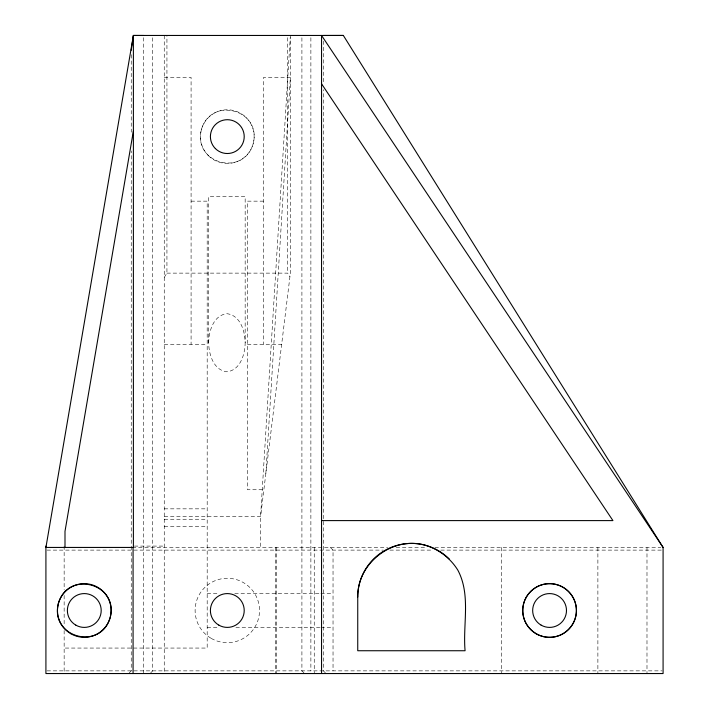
<?xml version="1.0" encoding="UTF-8"?>
<svg xmlns="http://www.w3.org/2000/svg" width="709" height="709" viewBox="0 0 709 709"><rect width="100%" height="100%" fill="white"/><g stroke="black" fill="none" stroke-linecap="round" stroke-linejoin="round"><path stroke-width="0.53" stroke-dasharray="3.54 2.66" d="M290.371 35.45L260.584 516.577L260.584 547.437M265.84 473.603L290.371 77.396L263.535 77.396L263.535 344.406M208.668 342.731C208.818 331.147 213.453 315.239 226.915 313.688C240.369 315.239 245.013 331.147 245.163 342.731C245.013 354.314 240.369 370.222 226.915 371.773C213.453 370.222 208.818 354.314 208.668 342.731L208.668 196.455L245.163 196.455L245.163 342.731M143.253 673.55L143.732 670.865L143.732 37.701M164.249 277.396L166.934 273.125L166.934 35.45M129.233 672.876L131.245 670.865L131.245 150.902M150.698 672.876L152.71 670.865L152.71 37.701M164.249 77.396L191.084 77.396L191.084 344.406M191.084 201.152L207.188 201.152L207.188 648.061L64.147 648.061M263.535 201.152L247.432 201.152L247.432 489.742L263.863 489.742M166.934 273.125L287.686 273.125L289.928 276.696M164.249 344.406L207.188 344.406M247.432 344.406L281.65 344.406M164.249 508.84L207.188 508.84M164.249 516.577L260.584 516.577L290.371 273.125L290.371 37.657M164.249 519.254L207.188 519.254M164.249 526.282L207.188 526.282M134.391 546.09L164.249 546.09M132.353 547.437L387.681 547.437M396.189 547.437L426.393 547.437M434.909 547.437L660.877 547.437M47.024 550.113L383.259 550.113M389.897 550.113L433.031 550.113M440.768 550.113L661.976 550.113M207.188 593.584L219.329 593.584M234.785 593.584L319.786 593.584M320.893 593.584L333.035 593.584M207.188 627.394L219.329 627.394M235.884 627.394L319.786 627.394M320.893 627.394L333.035 627.394M47.024 670.865L661.976 670.865M330.35 547.437L333.035 550.113L333.035 670.865M325.387 672.876L323.375 670.865L323.375 89.671M303.922 672.876L301.91 670.865L301.91 37.701M646.989 547.437L646.989 673.55M597.882 547.437L597.882 673.55M501.281 547.437L501.281 673.55M323.375 41.016L323.375 83.086M314.247 547.437L314.247 673.55M310.879 37.701L310.879 670.865M287.686 37.657L287.686 273.125M276.687 547.437L276.687 673.55M275.606 547.437L275.606 673.55M164.249 35.45L164.249 673.55M131.245 54.655L131.245 132.175M64.147 546.09L64.147 589.95M64.147 595.427L64.147 626.127M64.147 630.514L64.147 673.55M201.391 129.667C192.715 163.628 243.763 177.303 253.228 143.555C261.905 109.594 210.857 95.919 201.391 129.667M208.331 155.59A26.836 26.836 0 0 0 253.228 143.555A26.836 26.836 0 0 0 220.366 110.693A26.836 26.836 0 0 0 208.331 155.59M211.211 638.375A32.197 32.197 0 0 0 259.512 610.493A32.197 32.197 0 0 0 211.211 582.603A32.197 32.197 0 0 0 211.211 638.375"/><path stroke-width="1.06" d="M357.744 597.075C357.114 563.079 392.626 535.827 425.303 545.239C438.871 549.298 450.454 558.187 457.89 570.24C470.989 594.993 462.72 624.133 465.077 650.738L357.744 650.738L357.744 597.075A53.671 53.671 0 0 1 449.364 559.126M45.917 546.09L45.917 673.55L663.083 673.55L663.083 547.437L343.333 35.45L133.389 35.45L131.245 50.233M133.389 35.45L45.917 547.437L133.389 547.437L133.389 35.45L143.732 35.485M133.389 131.05L64.998 531.333L64.998 547.437M323.375 35.485L343.333 35.45M321.549 520.601L612.931 520.601L321.549 83.804M663.083 547.437L321.549 35.45L321.549 673.55M133.07 547.437L133.07 673.55M58.368 603.545C49.692 637.506 100.74 651.181 110.205 617.433C118.882 583.48 67.834 569.797 58.368 603.545M526.344 597.075L524.784 600.222A26.073 25.232 -90 0 0 524.784 620.765C527.514 627.252 532.813 632.561 539.31 635.282A28.537 27.624 -90 0 0 559.844 635.282C566.349 632.57 571.649 627.252 574.37 620.756A26.073 25.232 -90 0 0 574.37 600.222C571.649 593.725 566.349 588.417 559.844 585.696A28.537 27.624 -90 0 0 539.31 585.705C533.904 587.983 529.304 592.015 526.344 597.075M215.359 148.562A16.901 16.901 0 0 0 243.639 140.985A16.901 16.901 0 0 0 222.936 120.282A16.901 16.901 0 0 0 215.359 148.562M75.836 625.134A16.901 16.901 0 0 0 101.192 610.493A16.901 16.901 0 0 0 75.836 595.852A16.901 16.901 0 0 0 75.836 625.134M541.127 625.134A16.901 16.901 0 0 0 566.482 610.493A16.901 16.901 0 0 0 541.127 595.852A16.901 16.901 0 0 0 541.127 625.134M70.873 633.731A26.836 26.836 0 0 0 111.118 610.493A26.836 26.836 0 0 0 70.873 587.256A26.836 26.836 0 0 0 70.873 633.731M218.859 625.134A16.901 16.901 0 0 0 244.215 610.493A16.901 16.901 0 0 0 218.859 595.852A16.901 16.901 0 0 0 218.859 625.134M536.164 633.731A26.836 26.836 0 0 0 576.417 610.493A26.836 26.836 0 0 0 536.164 587.256A26.836 26.836 0 0 0 536.164 633.731"/></g></svg>
